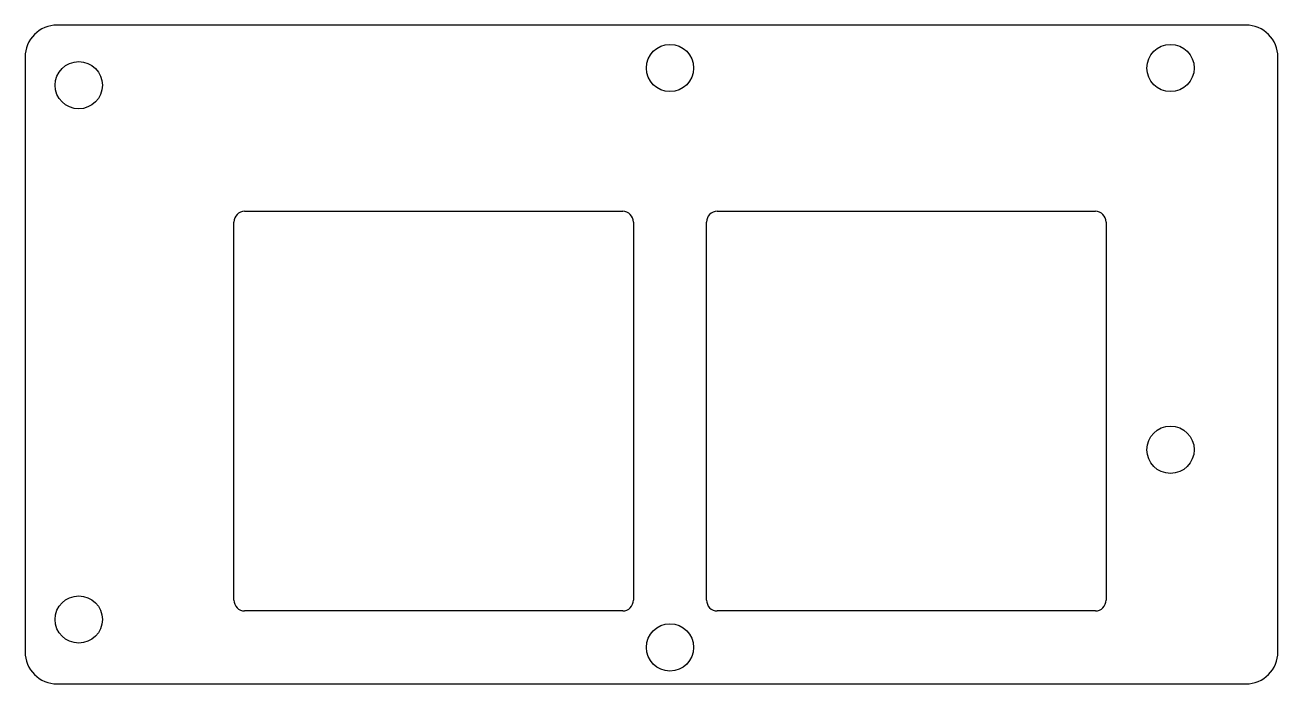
# Model space of a CAD drawing. Header units: millimetres. Extents: x -85 to -26.7, y 19.1 to 49.8.
import ezdxf

# ---------------------------------------------------------------- set-up
doc = ezdxf.new("R2010")
doc.units = ezdxf.units.MM

msp = doc.modelspace()

# ---------------------------------------------------------------- linework, layer by layer
for p, q in [((-28.2, 49.784), (-83.52, 49.784)), ((-85.02, 48.284), (-85.02, 20.616)), ((-26.7, 20.616), (-26.7, 48.284)), ((-74.8, 41.116), (-57.2, 41.116)), ((-52.8, 41.116), (-35.2, 41.116)), ((-75.3, 23.016), (-75.3, 40.616)), ((-56.7, 40.616), (-56.7, 23.016)), ((-53.3, 23.016), (-53.3, 40.616)), ((-34.7, 40.616), (-34.7, 23.016)), ((-57.2, 22.516), (-74.8, 22.516)), ((-35.2, 22.516), (-52.8, 22.516)), ((-83.52, 19.116), (-28.2, 19.116))]:
    msp.add_line(p, q)
for centre in [(-55, 47.784), (-31.7, 47.784), (-82.52, 46.984), (-31.7, 30.016), (-82.52, 22.116), (-55, 20.816)]:
    msp.add_circle(centre, 1.1)
for centre, radius, start, end in [((-83.52, 48.284), 1.5, 90, 180), ((-28.2, 48.284), 1.5, 0, 90), ((-74.8, 40.616), 0.5, 90, 180), ((-57.2, 40.616), 0.5, 0, 90), ((-52.8, 40.616), 0.5, 90, 180), ((-35.2, 40.616), 0.5, 0, 90), ((-74.8, 23.016), 0.5, 180, 270), ((-57.2, 23.016), 0.5, 270, 360), ((-52.8, 23.016), 0.5, 180, 270), ((-35.2, 23.016), 0.5, 270, 360), ((-83.52, 20.616), 1.5, 180, 270), ((-28.2, 20.616), 1.5, 270, 360)]:
    msp.add_arc(centre, radius, start, end)

doc.saveas('drawing.dxf')
